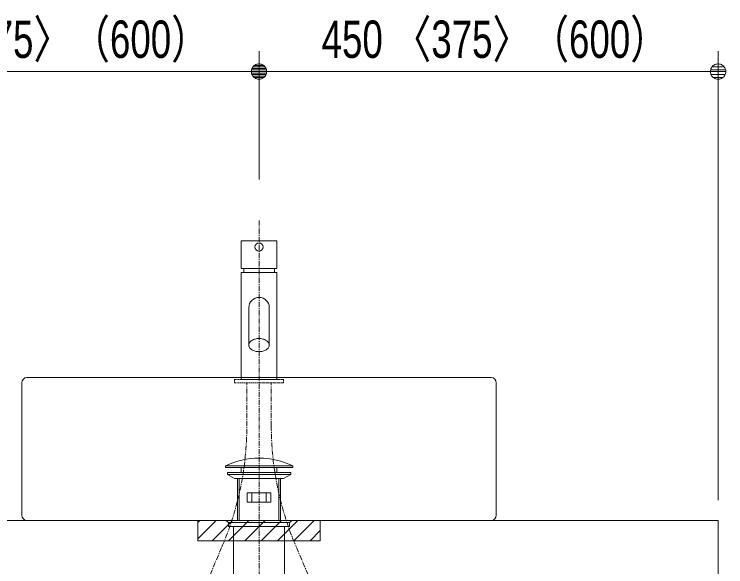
# Model space of a CAD drawing. Units: millimetres, scale not verified. Extents: x -6062 to 6062, y -3045 to 3045.
# Drawn here: x -5108 to -4410, y -1375 to -834 of the extents above; entities that cross this region are included whole.
import ezdxf
from ezdxf.enums import TextEntityAlignment as Align

# ---------------------------------------------------------------- set-up
doc = ezdxf.new("R2010")
doc.units = ezdxf.units.MM
doc.header["$LTSCALE"] = 20
doc.linetypes.add('CHAIN1', pattern=[8, 5, -1, 1, -1])
doc.linetypes.add('DASHED1', pattern=[1.8, 1.2, -0.6])
for name, color, linetype, lineweight in [('0-1_2寸法-1', 7, 'Continuous', 9), ('0-2_0', 7, 'Continuous', 9), ('0-3_5ボウル・キャビネット', 7, 'Continuous', 9), ('0-7_4給排水', 7, 'Continuous', 9)]:
    doc.layers.add(name, color=color, linetype=linetype, lineweight=lineweight)
doc.styles.add('ＭＳ Ｐゴシック', font='')
doc.styles.get('ＭＳ Ｐゴシック').set_extended_font_data('MS PGothic')

# ---------------------------------------------------------------- blocks, each defined once
blk = doc.blocks.new('_Dot')
at = {"layer": '0-2_0'}
for p, q in [((-10, 0), (-20, 0)), ((9.78, 2), (-9.78, 2)), ((7.99, 6), (-7.99, 6)), ((9.16, -3.98), (-9.16, -3.98)), ((6, -7.98), (-6, -7.98))]:
    blk.add_line(p, q, dxfattribs=at)
for points in [[(10, 0), (9.92, 1.25), (9.69, 2.49), (9.3, 3.68), (8.76, 4.82), (8.09, 5.88), (7.29, 6.85), (6.37, 7.71), (5.36, 8.44), (4.26, 9.05), (3.09, 9.51), (1.87, 9.82), (0.63, 9.98), (-0.63, 9.98), (-1.87, 9.82), (-3.09, 9.51), (-4.26, 9.05), (-5.36, 8.44), (-6.37, 7.71), (-7.29, 6.85), (-8.09, 5.88), (-8.76, 4.82), (-9.3, 3.68), (-9.69, 2.49), (-9.92, 1.25), (-10, 0), (0, 0)], [(-10, 0), (-9.92, -1.25), (-9.69, -2.49), (-9.3, -3.68), (-8.76, -4.82), (-8.09, -5.88), (-7.29, -6.85), (-6.37, -7.71), (-5.36, -8.44), (-4.26, -9.05), (-3.09, -9.51), (-1.87, -9.82), (-0.63, -9.98), (0.63, -9.98), (1.87, -9.82), (3.09, -9.51), (4.26, -9.05), (5.36, -8.44), (6.37, -7.71), (7.29, -6.85), (8.09, -5.88), (8.76, -4.82), (9.3, -3.68), (9.69, -2.49), (9.92, -1.25), (10, 0), (0, 0)]]:
    blk.add_lwpolyline(points, close=True, dxfattribs=at)
blk = doc.blocks.new('グループ-8')
at = {"layer": '0-7_4給排水', "linetype": 'CHAIN1'}
blk.add_line((-61600, -20720), (-61600, -41500), dxfattribs=at)
at = {"layer": '0-7_4給排水'}
for p, q in [((-62020, -25780), (-62020, -26600)), ((-61990, -25780), (-61990, -26600)), ((-61210, -25780), (-61210, -26600)), ((-61180, -25780), (-61180, -26600))]:
    blk.add_line(p, q, dxfattribs=at)
for points in [[(-62260, -25530), (-60940, -25530), (-60940, -25560), (-62260, -25560)], [(-62220, -25660), (-60980, -25660), (-60980, -25700), (-62220, -25700)], [(-61950, -25560), (-61250, -25560), (-61250, -25660), (-61950, -25660)], [(-62081.3, -25780), (-62220, -25700), (-60980, -25700), (-61120.2, -25780)], [(-61830, -26060), (-61370, -26060), (-61370, -26240), (-61830, -26240)], [(-61740, -26060), (-61460, -26060), (-61460, -26240), (-61740, -26240)], [(-62200, -26640), (-62250, -26600), (-60950, -26600), (-61000, -26640)], [(-62200, -26640), (-61000, -26640), (-61000, -26720), (-62200, -26720)], [(-62100, -26720), (-61100, -26720), (-61100, -27760), (-62100, -27760)]]:
    blk.add_lwpolyline(points, close=True, dxfattribs=at)
blk.add_arc((-61600, -26907), 1527, 64.39147, 115.60853, dxfattribs=at)
blk = doc.blocks.new('グループ-16')
at = {"layer": '0-7_4給排水'}
for p, q in [((-61900, -21660), (-61900, -21740)), ((-61300, -21660), (-61300, -21740))]:
    blk.add_line(p, q, dxfattribs=at)
at = {"layer": '0-7_4給排水', "linetype": 'CHAIN1'}
for p, q in [((-62624.1, -27812.8), (-62315.9, -27087.2)), ((-60575.9, -27812.8), (-60884.1, -27087.2))]:
    blk.add_line(p, q, dxfattribs=at)
at = {"layer": '0-7_4給排水'}
for points in [[(-61250, -21120), (-61950, -21120), (-61950, -21660), (-61250, -21660)], [(-61950, -21740), (-61950, -23840), (-61250, -23840), (-61250, -21740)]]:
    blk.add_lwpolyline(points, close=True, dxfattribs=at)
for points in [[(-61800, -22427.8), (-61800, -23163.4), (-61799.2, -23175), (-61796.7, -23186.8), (-61792.3, -23198.8), (-61786, -23210.7), (-61777.7, -23222.5), (-61767.4, -23233.8), (-61755.3, -23244.5), (-61741.4, -23254.3), (-61726.1, -23263.2), (-61709.4, -23271), (-61691.9, -23277.6), (-61673.6, -23283), (-61655, -23287), (-61636.4, -23289.8), (-61618, -23291.5), (-61600, -23292), (-61582, -23291.5), (-61563.6, -23289.8), (-61545, -23287), (-61526.4, -23283), (-61508.1, -23277.6), (-61490.6, -23271), (-61473.9, -23263.2), (-61458.6, -23254.3), (-61444.7, -23244.5), (-61432.6, -23233.8), (-61422.3, -23222.5), (-61414, -23210.7), (-61407.7, -23198.8), (-61403.3, -23186.8), (-61400.8, -23175), (-61400, -23163.4), (-61400, -22428)], [(-61400, -23163.4), (-61400.8, -23151.9), (-61403.3, -23140), (-61407.7, -23128), (-61414, -23116.1), (-61422.3, -23104.4), (-61432.6, -23093.1), (-61444.7, -23082.4), (-61458.6, -23072.5), (-61473.9, -23063.6), (-61490.6, -23055.8), (-61508.1, -23049.2), (-61526.4, -23043.9), (-61545, -23039.8), (-61563.6, -23037), (-61582, -23035.4), (-61600, -23034.9), (-61618, -23035.4), (-61636.4, -23037), (-61655, -23039.8), (-61673.6, -23043.9), (-61691.9, -23049.2), (-61709.4, -23055.8), (-61726.1, -23063.6), (-61741.4, -23072.5), (-61755.3, -23082.4), (-61767.4, -23093.1), (-61777.7, -23104.4), (-61786, -23116.1), (-61792.3, -23128), (-61796.7, -23140), (-61799.2, -23151.9), (-61800, -23163.4)]]:
    blk.add_lwpolyline(points, dxfattribs=at)
at = {"layer": '0-7_4給排水', "linetype": 'DASHED1'}
blk.add_lwpolyline([(-62080, -23840), (-62080, -23900), (-61120, -23900), (-61120, -23840)], close=True, dxfattribs=at)
at = {"layer": '0-7_4給排水', "linetype": 'CHAIN1'}
for points in [[(-61840, -24749.4), (-61840, -24591.8), (-61840, -23900)], [(-61360, -24749.4), (-61360, -24591.8), (-61360, -23900)]]:
    blk.add_lwpolyline(points, dxfattribs=at)
at = {"layer": '0-7_4給排水'}
blk.add_circle((-61600, -21240), 80, dxfattribs=at)
for start, end in [(90, 180), (0, 90)]:
    blk.add_arc((-61600, -22428), 200, start, end, dxfattribs=at)
at = {"layer": '0-7_4給排水', "linetype": 'CHAIN1'}
for centre, start, end in [((-67820.1, -24749.4), 336.98758, 0), ((-55379.9, -24749.4), 180, 203.01242)]:
    blk.add_arc(centre, 5980.1, start, end, dxfattribs=at)

msp = doc.modelspace()

# ---------------------------------------------------------------- linework, layer by layer
at = {"layer": '0-1_2寸法-1'}
for p, q in [((-4867.5, -996), (-4867.5, -870)), ((-4867.5, -996), (-4867.5, -870)), ((-4417.5, -1310), (-4417.5, -870)), ((-5302.49, -890), (-4882.51, -890)), ((-4432.51, -890), (-4852.49, -890))]:
    msp.add_line(p, q, dxfattribs=at)
at = {"layer": '0-3_5ボウル・キャビネット'}
for p, q in [((-5095, -1190), (-4640, -1190)), ((-5100, -1325), (-5100, -1195)), ((-4635, -1195), (-4635, -1325)), ((-4640, -1330), (-5095, -1330)), ((-4927.5, -1332), (-4925.5, -1330)), ((-4927.5, -1348), (-4909.5, -1330)), ((-4913.5, -1350), (-4893.5, -1330)), ((-4897.5, -1350), (-4877.5, -1330)), ((-4881.5, -1350), (-4861.5, -1330)), ((-4865.5, -1350), (-4845.5, -1330)), ((-4849.5, -1350), (-4829.5, -1330)), ((-4833.5, -1350), (-4813.5, -1330)), ((-4817.5, -1350), (-4807.5, -1340))]:
    msp.add_line(p, q, dxfattribs=at)
for points in [[(-5317.5, -1330), (-4417.5, -1330), (-4417.5, -1930), (-5317.5, -1930)], [(-5317.5, -1330), (-4417.5, -1330), (-4417.5, -1390), (-5317.5, -1390)], [(-4927.5, -1350), (-4927.5, -1330), (-4807.5, -1330), (-4807.5, -1350)]]:
    msp.add_lwpolyline(points, close=True, dxfattribs=at)
at = {"layer": '0-3_5ボウル・キャビネット', "linetype": 'DASHED1'}
msp.add_lwpolyline([(-4927.5, -1350), (-4927.5, -1330), (-4807.5, -1330), (-4807.5, -1350)], close=True, dxfattribs=at)
at = {"layer": '0-3_5ボウル・キャビネット'}
for centre, start, end in [((-5095, -1195), 90, 180), ((-4640, -1195), 0, 90), ((-5095, -1325), 180, 270), ((-4640, -1325), 270, 0)]:
    msp.add_arc(centre, 5, start, end, dxfattribs=at)

# ---------------------------------------------------------------- block references
at = {"layer": '0-1_2寸法-1', "xscale": 0.7503418, "yscale": 0.7503418}
for p in [(-4867.5, -890), (-4417.5, -890)]:
    msp.add_blockref('_Dot', p, dxfattribs=at)
at = {"layer": '0-1_2寸法-1', "xscale": 0.7503418, "yscale": 0.7503418, "rotation": 180}
msp.add_blockref('_Dot', (-4867.5, -890), dxfattribs=at)
at = {"layer": '0-7_4給排水', "xscale": 0.05, "yscale": 0.05}
for name in ['グループ-8', 'グループ-16']:
    msp.add_blockref(name, (-1787.5, 0), dxfattribs=at)

# ---------------------------------------------------------------- texts
at = {"layer": '0-1_2寸法-1', "style": 'ＭＳ Ｐゴシック', "width": 0.75}
for p in [(-5256.19, -887.65), (-4806.19, -887.65)]:
    msp.add_text('450 〈375〉（600）', height=36.66, dxfattribs=at).set_placement(p, align=Align.BOTTOM_LEFT)

doc.saveas('drawing.dxf')
